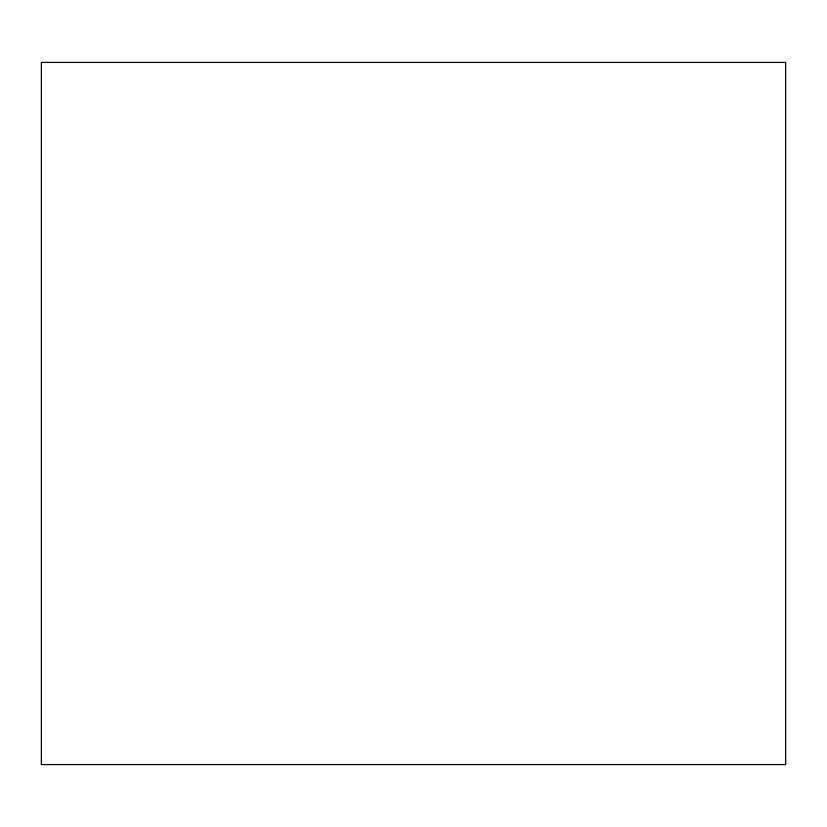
<?xml version="1.0" encoding="UTF-8"?>
<svg xmlns="http://www.w3.org/2000/svg" width="827" height="827" viewBox="0 0 827 827"><rect width="100%" height="100%" fill="white"/><g stroke="black" fill="none" stroke-linecap="round" stroke-linejoin="round"><path stroke-width="1.24" d="M785.65 62.418L41.35 62.418L41.35 764.582L785.65 764.582L785.65 62.418"/></g></svg>
